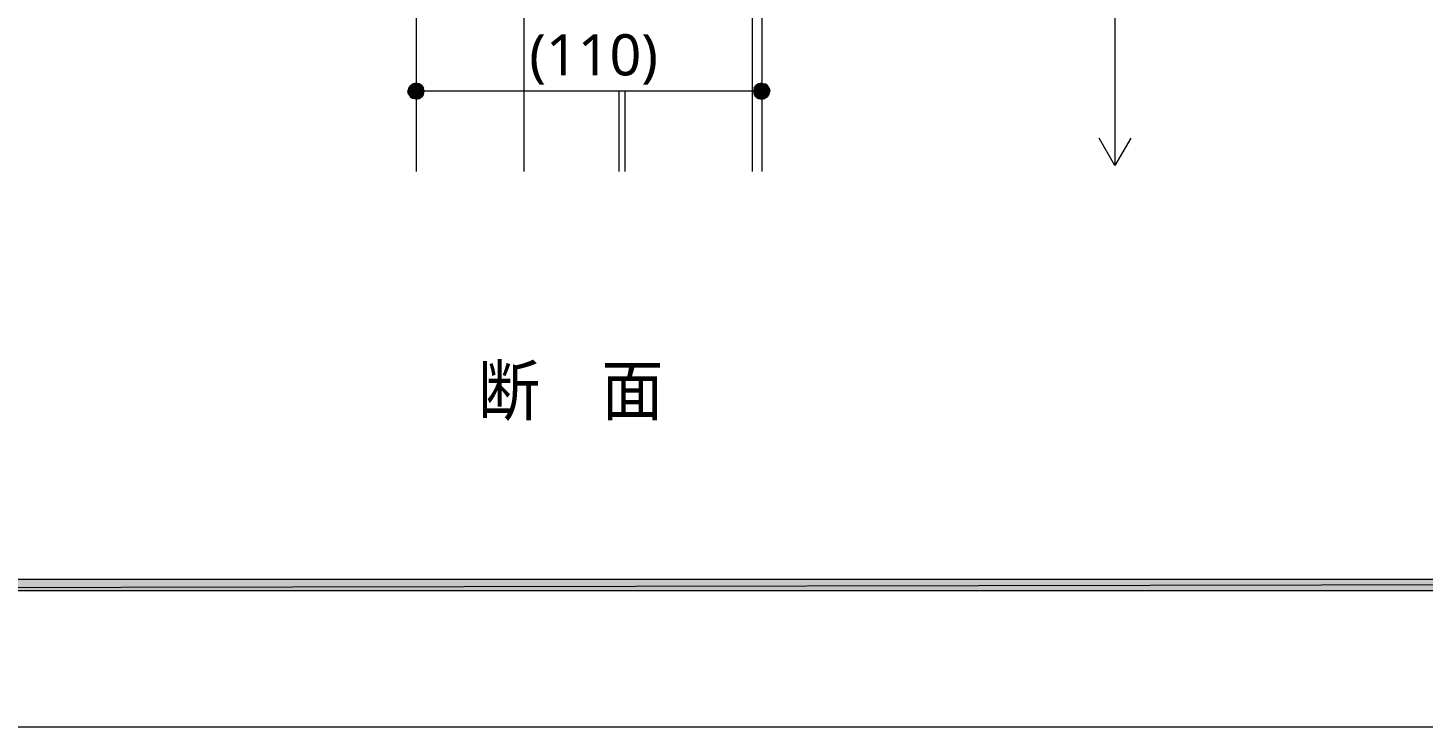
# Model space of a CAD drawing. Header units: millimetres. Extents: x 0 to 420, y 0 to 297.
# Drawn here: x 117.7 to 205.8, y 157 to 201.1 of the extents above; entities that cross this region are included whole.
import ezdxf
from ezdxf.enums import TextEntityAlignment as Align

# ---------------------------------------------------------------- set-up
doc = ezdxf.new("R2010")
doc.units = ezdxf.units.MM
doc.styles.add('kst32b', font='NotoSansJP-Variable.ttf')

msp = doc.modelspace()

# ---------------------------------------------------------------- hatches: boundary and pattern name
h = msp.add_hatch(color=7)
h.paths.add_polyline_path([(141.753, 197.337), (141.711, 197.146), (142.24, 197.146), (141.753, 197.337)])
h.paths.add_polyline_path([(141.711, 197.146), (142.24, 197.146), (141.753, 196.956), (141.711, 197.146)])
h.paths.add_polyline_path([(142.24, 197.146), (141.753, 196.956), (141.88, 196.787), (142.24, 197.146)])
h = msp.add_hatch(color=7)
h.paths.add_polyline_path([(142.24, 197.654), (142.028, 197.612), (142.24, 197.146), (142.24, 197.654)])
h.paths.add_polyline_path([(142.028, 197.612), (142.24, 197.146), (141.88, 197.506), (142.028, 197.612)])
h.paths.add_polyline_path([(142.24, 197.146), (141.88, 197.506), (141.753, 197.337), (142.24, 197.146)])
for points in [[(142.43, 197.612), (142.24, 197.654), (142.24, 197.146), (142.43, 197.612)], [(163.83, 196.681), (164.042, 196.638), (164.042, 197.146), (163.83, 196.681)]]:
    msp.add_hatch(color=7).paths.add_polyline_path(points)
h = msp.add_hatch(color=7)
h.paths.add_polyline_path([(142.748, 197.146), (142.706, 197.337), (142.24, 197.146), (142.748, 197.146)])
h.paths.add_polyline_path([(142.706, 197.337), (142.24, 197.146), (142.6, 197.506), (142.706, 197.337)])
h.paths.add_polyline_path([(142.24, 197.146), (142.6, 197.506), (142.43, 197.612), (142.24, 197.146)])
h = msp.add_hatch(color=7)
h.paths.add_polyline_path([(163.83, 197.612), (163.661, 197.506), (164.042, 197.146), (163.83, 197.612)])
h.paths.add_polyline_path([(163.661, 197.506), (164.042, 197.146), (163.555, 197.337), (163.661, 197.506)])
h.paths.add_polyline_path([(164.042, 197.146), (163.555, 197.337), (163.512, 197.146), (164.042, 197.146)])
h = msp.add_hatch(color=7)
h.paths.add_polyline_path([(164.402, 197.506), (164.232, 197.612), (164.042, 197.146), (164.402, 197.506)])
h.paths.add_polyline_path([(164.232, 197.612), (164.042, 197.146), (164.042, 197.654), (164.232, 197.612)])
h.paths.add_polyline_path([(164.042, 197.146), (164.042, 197.654), (163.83, 197.612), (164.042, 197.146)])
h = msp.add_hatch(color=7)
h.paths.add_polyline_path([(164.507, 196.956), (164.55, 197.146), (164.042, 197.146), (164.507, 196.956)])
h.paths.add_polyline_path([(164.55, 197.146), (164.042, 197.146), (164.507, 197.337), (164.55, 197.146)])
h.paths.add_polyline_path([(164.042, 197.146), (164.507, 197.337), (164.402, 197.506), (164.042, 197.146)])
h = msp.add_hatch(color=7)
h.paths.add_polyline_path([(141.88, 196.787), (142.028, 196.681), (142.24, 197.146), (141.88, 196.787)])
h.paths.add_polyline_path([(142.028, 196.681), (142.24, 197.146), (142.24, 196.638), (142.028, 196.681)])
h.paths.add_polyline_path([(142.24, 197.146), (142.24, 196.638), (142.43, 196.681), (142.24, 197.146)])
h = msp.add_hatch(color=7)
h.paths.add_polyline_path([(142.43, 196.681), (142.6, 196.787), (142.24, 197.146), (142.43, 196.681)])
h.paths.add_polyline_path([(142.6, 196.787), (142.24, 197.146), (142.706, 196.956), (142.6, 196.787)])
h.paths.add_polyline_path([(142.24, 197.146), (142.706, 196.956), (142.748, 197.146), (142.24, 197.146)])
h = msp.add_hatch(color=7)
h.paths.add_polyline_path([(163.512, 197.146), (163.555, 196.956), (164.042, 197.146), (163.512, 197.146)])
h.paths.add_polyline_path([(163.555, 196.956), (164.042, 197.146), (163.661, 196.787), (163.555, 196.956)])
h.paths.add_polyline_path([(164.042, 197.146), (163.661, 196.787), (163.83, 196.681), (164.042, 197.146)])
h = msp.add_hatch(color=7)
h.paths.add_polyline_path([(164.042, 196.638), (164.232, 196.681), (164.042, 197.146), (164.042, 196.638)])
h.paths.add_polyline_path([(164.232, 196.681), (164.042, 197.146), (164.402, 196.787), (164.232, 196.681)])
h.paths.add_polyline_path([(164.042, 197.146), (164.402, 196.787), (164.507, 196.956), (164.042, 197.146)])
h = msp.add_hatch(color=7)
h.paths.add_polyline_path([(394.166, 165.629), (394.166, 166.328), (26.183, 165.629), (394.166, 165.629)])
h.paths.add_polyline_path([(394.166, 166.328), (26.183, 165.629), (26.183, 166.328), (394.166, 166.328)])

# ---------------------------------------------------------------- linework, layer by layer
at = {"lineweight": 13}
for points in [[(142.24, 223.139), (142.24, 192.066)], [(164.042, 223.139), (164.042, 192.066)], [(163.428, 221.742), (163.428, 192.066)], [(149.035, 220.747), (149.035, 192.066)], [(178.202, 220.345), (186.33, 220.345), (186.33, 192.447)], [(164.042, 197.146), (142.24, 197.146)], [(155.025, 197.125), (155.025, 192.066)], [(155.427, 192.066), (155.427, 197.125)], [(187.325, 194.183), (186.33, 192.447), (185.335, 194.183)], [(394.166, 156.993), (26.183, 156.993)]]:
    msp.add_lwpolyline(points, dxfattribs=at)
at = {"lineweight": 0}
for points in [[(141.753, 197.337), (141.711, 197.146), (142.24, 197.146)], [(142.24, 197.146), (141.88, 197.506), (141.753, 197.337)], [(142.028, 197.612), (142.24, 197.146), (141.88, 197.506)], [(142.24, 197.654), (142.028, 197.612), (142.24, 197.146)], [(142.43, 197.612), (142.24, 197.654), (142.24, 197.146)], [(142.24, 197.146), (142.6, 197.506), (142.43, 197.612)], [(142.706, 197.337), (142.24, 197.146), (142.6, 197.506)], [(142.748, 197.146), (142.706, 197.337), (142.24, 197.146)], [(164.042, 197.146), (163.555, 197.337), (163.512, 197.146)], [(163.661, 197.506), (164.042, 197.146), (163.555, 197.337)], [(163.83, 197.612), (163.661, 197.506), (164.042, 197.146)], [(164.042, 197.146), (164.042, 197.654), (163.83, 197.612)], [(164.232, 197.612), (164.042, 197.146), (164.042, 197.654)], [(164.402, 197.506), (164.232, 197.612), (164.042, 197.146)], [(164.042, 197.146), (164.507, 197.337), (164.402, 197.506)], [(164.55, 197.146), (164.042, 197.146), (164.507, 197.337)], [(141.711, 197.146), (142.24, 197.146), (141.753, 196.956)], [(142.24, 197.146), (141.753, 196.956), (141.88, 196.787)], [(141.88, 196.787), (142.028, 196.681), (142.24, 197.146)], [(142.028, 196.681), (142.24, 197.146), (142.24, 196.638)], [(142.24, 197.146), (142.24, 196.638), (142.43, 196.681)], [(142.43, 196.681), (142.6, 196.787), (142.24, 197.146)], [(142.6, 196.787), (142.24, 197.146), (142.706, 196.956)], [(142.24, 197.146), (142.706, 196.956), (142.748, 197.146)], [(163.512, 197.146), (163.555, 196.956), (164.042, 197.146)], [(163.555, 196.956), (164.042, 197.146), (163.661, 196.787)], [(164.042, 197.146), (163.661, 196.787), (163.83, 196.681)], [(163.83, 196.681), (164.042, 196.638), (164.042, 197.146)], [(164.042, 196.638), (164.232, 196.681), (164.042, 197.146)], [(164.232, 196.681), (164.042, 197.146), (164.402, 196.787)], [(164.042, 197.146), (164.402, 196.787), (164.507, 196.956)], [(164.507, 196.956), (164.55, 197.146), (164.042, 197.146)], [(394.166, 165.629), (394.166, 166.328), (26.183, 165.629)], [(394.166, 166.328), (26.183, 165.629), (26.183, 166.328)]]:
    msp.add_lwpolyline(points, close=True, dxfattribs=at)

# ---------------------------------------------------------------- texts
at = {"style": 'kst32b'}
for s, height, p, p2 in [('(110)', 2.5989, (149.373, 198.141), (157.495, 198.141)), ('断\u3000面', 3.1187, (146.135, 176.699), (157.83, 176.699))]:
    msp.add_text(s, height=height, dxfattribs=at).set_placement(p, p2, align=Align.FIT)

doc.saveas('drawing.dxf')
